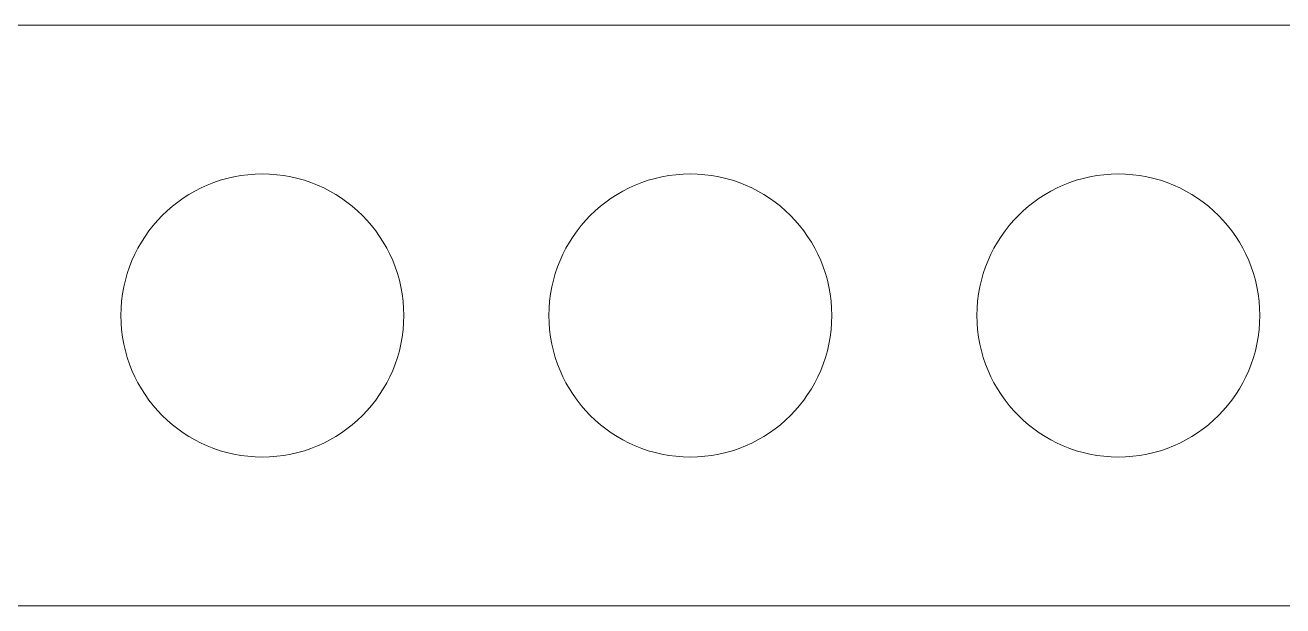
# Model space of a CAD drawing. Header units: millimetres. Extents: x -16 to 664, y 0 to 80.
# Drawn here: x 347.8 to 521.1, y 0 to 80 of the extents above; entities that cross this region are included whole.
import ezdxf

# ---------------------------------------------------------------- set-up
doc = ezdxf.new("R2010")
doc.units = ezdxf.units.MM

msp = doc.modelspace()

# ---------------------------------------------------------------- linework, layer by layer
at = {"color": 7, "linetype": 'Continuous', "lineweight": 15}
for p, q in [((629.46, 80), (147.71, 80)), ((147.71, 0), (629.46, 0))]:
    msp.add_line(p, q, dxfattribs=at)
for centre in [(380.46, 40), (439.46, 40), (498.46, 40)]:
    msp.add_circle(centre, 19.5, dxfattribs=at)

doc.saveas('drawing.dxf')
